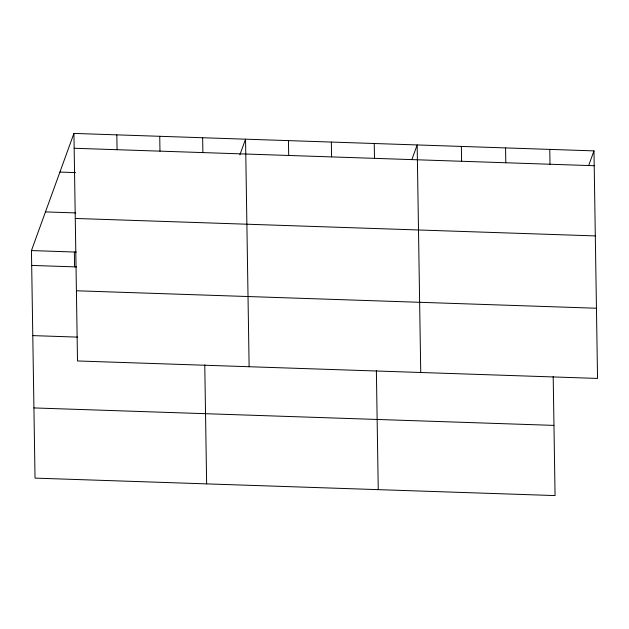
<?xml version="1.0" encoding="UTF-8"?>
<svg xmlns="http://www.w3.org/2000/svg" width="629" height="629" viewBox="0 0 629 629"><rect width="100%" height="100%" fill="white"/><g stroke="black" fill="none" stroke-linecap="round" stroke-linejoin="round"><path stroke-width="0.94" d="M553.198 376.527L555.069 495.581L35.027 478.119L31.45 250.57L73.931 133.419L593.973 150.881L597.55 378.43L77.509 360.967L73.931 133.419M239.877 154.828L245.546 139.182L249.123 366.723M411.822 159.672L417.161 144.945L420.738 372.486M588.634 165.608L593.973 150.881M74.167 148.263L594.208 165.726M59.912 172.079L75.519 172.605M45.469 211.91L75.7 212.924M75.268 218.452L595.309 235.914M31.45 250.57L76.306 252.08M31.686 265.422L76.534 266.924M76.408 290.771L596.449 308.234M32.787 335.611L77.642 337.113M33.919 407.93L553.96 425.393M549.77 149.395L550.005 164.24M505.567 147.909L505.802 162.762M461.364 146.431L461.6 161.276M374.255 143.506L374.491 158.351M376.378 370.591L378.249 489.645M331.357 142.06L331.585 156.912M288.452 140.621L288.687 155.465M202.648 137.743L202.876 152.588M204.771 364.828L206.634 483.882M159.742 136.304L159.97 151.149M116.837 134.858L117.073 149.702M74.356 252.017L74.584 266.861"/></g></svg>
